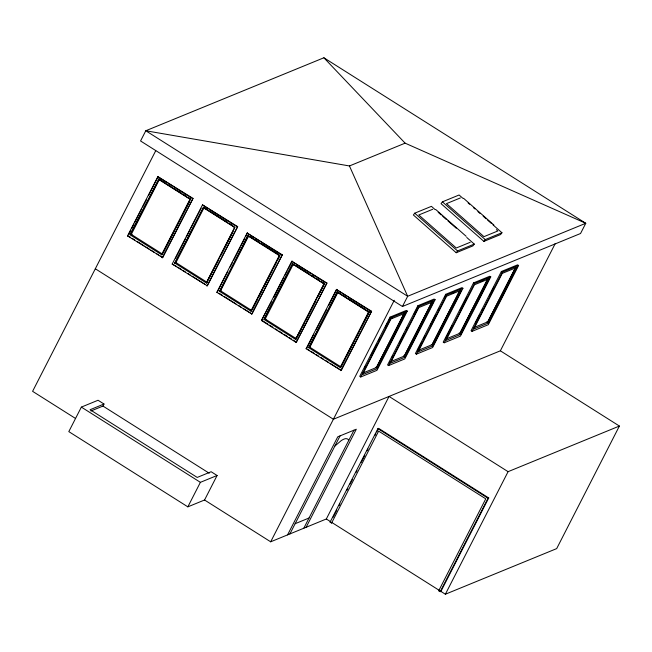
<?xml version="1.0" encoding="UTF-8"?>
<svg xmlns="http://www.w3.org/2000/svg" width="652" height="652" viewBox="0 0 652 652"><rect width="100%" height="100%" fill="white"/><g stroke="black" fill="none" stroke-linecap="round" stroke-linejoin="round"><path stroke-width="0.98" d="M155.73 150.718L32.6 391.33L75.575 418.494M127.539 235.877L157.849 176.643L193.033 198.395L162.715 257.63L127.539 235.877L130.539 237.295M128.46 234.793L130.759 230.303M131.671 228.51L133.97 224.019M134.891 222.226L141.777 208.762M142.698 206.969L146.374 199.789M148.664 195.298L158.314 176.456M130.066 234.777L159.015 178.925L130.066 234.777L161.81 254.842L162.535 254.141L130.791 234.076M161.778 253.416L162.038 253.824L190.001 199.186L159.251 179.748L131.288 234.394L132.022 234.606M81.353 407.101L68.81 431.616L187.849 506.848L204.549 500.002L217.092 475.495L211.134 471.73L197.222 477.435L90.09 409.725L104.002 404.02L98.053 400.255L81.353 407.101L200.392 482.333L217.092 475.495M161.81 254.842L190.759 198.99L188.183 197.36M163 253.237L175.029 229.732M175.958 227.923L189.373 201.704M162.258 257.825L193.033 198.395M172.177 264.093L202.487 204.858L237.67 226.611L207.36 285.845L172.177 264.093L176.024 266.04M175.396 258.518L185.502 238.771M186.415 236.978L190.091 229.797M191.012 228.004L201.118 208.257M218.746 259.749L206.448 283.049L174.712 262.992L203.652 207.14L174.907 263.31M206.415 281.631L206.684 282.039L234.638 227.401L203.889 207.964L175.926 262.601L176.659 262.821M90.897 411.005L102.959 406.066L104.002 404.02M206.448 283.049L234.932 227.393L203.188 207.328M221.052 255.225L233.082 231.721M206.896 286.032L237.67 226.611M216.814 292.308L247.124 233.066L282.308 254.826L251.998 314.06L216.814 292.308L217.279 292.112M217.735 291.216L227.841 271.476M230.14 266.986L232.438 262.495M233.351 260.702L240.246 247.238M241.158 245.445L244.834 238.265M245.755 236.472L247.589 232.878M248.298 235.356L219.553 291.525L247.833 235.543L280.034 255.413L277.728 259.936M251.053 309.847L251.322 310.254L279.284 255.608L248.526 236.179L220.572 290.816L221.297 291.036M251.093 311.265L251.819 310.564L220.074 290.507L219.349 291.208L251.093 311.265L279.578 255.608M252.275 309.659L257.833 298.812M258.754 297.002L262.454 289.773M263.384 287.964L272.169 270.784M273.098 268.974L276.798 261.745M251.533 314.248L282.308 254.826M261.452 320.515L291.77 261.281L326.945 283.033L296.171 342.463L261.452 320.515L271.558 301.485M273.856 296.994L283.962 277.247M284.883 275.454L287.182 270.963M288.094 269.17L292.226 261.093M263.987 319.415L292.471 263.758L324.215 283.816L295.731 339.48L263.987 319.415L292.935 263.563M295.698 338.054L295.959 338.461L323.922 283.824L293.172 264.386L265.209 319.032L265.935 319.252M187.849 506.848L200.392 482.333M295.731 339.48L301.542 328.836M302.471 327.027L304.786 322.504M305.707 320.694L315.886 300.808M318.2 296.285L319.121 294.476M320.05 292.666L324.215 284.533M296.171 342.463L326.945 283.033M306.09 348.73L336.408 289.496L371.591 311.248L341.273 370.483L306.09 348.73L306.554 348.543M307.019 347.646L313.905 334.183M316.204 329.692L326.302 309.945M328.6 305.462L336.872 289.309M308.624 347.63L309.35 346.929L341.094 366.994L340.368 367.695L308.624 347.63L337.108 291.966L340.148 293.408M309.35 346.929L337.573 291.778M340.336 366.269L340.597 366.677L368.559 312.039L337.809 292.601L309.847 347.239L310.572 347.459M340.368 367.695L369.317 311.843L367.598 310.76M341.558 366.09L345.258 358.853M346.179 357.043L354.973 339.871M355.902 338.062L359.602 330.825M360.523 329.015L369.317 311.843M340.809 370.678L371.591 311.248M204.5 499.97L270.678 541.804L394.264 300.287M390.051 317.116L359.741 376.359L360.727 376.978L376.962 370.328L407.272 311.094L406.286 310.466L390.051 317.116L391.045 317.744L407.272 311.094M364.517 368.095L365.438 366.285M370.996 355.438L373.303 350.915M374.232 349.105L376.546 344.582M378.861 340.067L379.782 338.258M385.332 327.41L387.647 322.887M388.576 321.077L389.497 319.268M386.726 325.055L387.638 323.262M360.727 376.978L391.045 317.744M402.447 306.489L407.671 296.277L585.773 223.286L323.889 57.775L145.787 130.759L140.563 140.971L402.447 306.489L580.549 233.506L585.773 223.286L405.112 143.155L323.889 57.775M287.581 534.876L337.752 436.824L356.31 429.22L306.13 527.272M289.904 533.923L340.075 435.878M404.313 312.887L376.351 367.532L375.617 367.312M362.871 373.05L376.579 367.435L404.802 312.284M381.485 358.934L382.398 357.141M388.372 345.47L390.206 341.876M392.504 337.394L394.802 332.903M401.689 319.439L404.444 314.06M377.312 368.576L405.797 312.911L390.955 318.991L362.471 374.655L377.312 368.576L376.579 367.435M303.816 528.218L353.987 430.173M417.875 305.715L387.565 364.949L388.559 365.576L404.794 358.926L435.104 299.692L434.11 299.064L417.875 305.715L418.869 306.342L435.104 299.692M391.885 357.589L392.806 355.78M399.749 342.218L403.914 334.085M406.22 329.562L407.15 327.752M414.085 314.191L417.793 306.962M401.713 338.73L402.634 336.937M388.559 365.576L418.869 306.342M432.137 301.485L404.175 356.122L403.449 355.91M389.798 362.015L404.411 356.033L432.17 301.786M407.476 351.118L409.766 346.628M418.494 329.578L422.17 322.398M425.846 315.218L426.767 313.425M405.137 357.166L433.621 301.509L418.78 307.589L390.295 363.254L405.137 357.166L404.411 356.033M270.678 541.804L326.334 518.992L389.048 396.432L508.087 471.673L619.4 426.049L500.361 350.817L333.392 419.244L95.314 268.771M445.707 294.313L415.397 353.547L416.383 354.175L432.618 347.524L462.928 288.282L461.942 287.654L445.707 294.313L446.702 294.94L462.928 288.282M417.859 349.806L421.559 342.569M423.873 338.054L424.802 336.245M430.353 325.397L431.274 323.588M432.203 321.778L435.903 314.541M438.217 310.026L439.138 308.217M444.697 297.369L445.618 295.56M330.099 522.097L377.924 428.649L378.616 428.364L488.731 497.957L440.907 591.405L440.214 591.69L438.723 590.753L485.756 498.829L378.625 431.119L331.591 523.043L330.099 522.097L330.8 521.812M416.383 354.175L446.702 294.94M333.099 517.321L336.774 510.133M339.073 505.642L339.994 503.841M346.888 490.361L347.809 488.568M350.108 484.077L352.406 479.579M356.09 472.39L357.003 470.597M361.143 462.512L364.827 455.324M367.125 450.825L368.038 449.032M374.941 435.552L375.862 433.751M376.774 431.958L378.616 428.364M418.128 351.844L446.612 296.187L461.453 290.099L432.969 345.764L418.128 351.844L417.63 350.613M459.97 290.083L432.007 344.721L431.282 344.5M418.527 350.246L432.235 344.623L460.459 289.472M434.843 340.613L437.142 336.122M440.809 328.942L441.73 327.149M447.704 315.478L449.538 311.892M451.836 307.402L454.134 302.919M473.531 282.903L443.221 342.145L444.216 342.773L460.451 336.114L490.76 276.88L489.766 276.252L473.531 282.903L474.526 283.53L490.76 276.88M445.691 338.404L448.926 332.072M449.847 330.262L452.162 325.739M460.027 310.376L463.27 304.044M464.191 302.235L466.506 297.711M461.037 308.755L461.958 306.962M444.216 342.773L474.526 283.53M487.794 278.673L459.831 333.319L459.106 333.099M459.546 334.24L487.826 278.974M462.667 329.211L465.887 322.927M466.808 321.126L469.098 316.644M477.826 299.586L481.502 292.406M485.178 285.226L486.09 283.433M460.793 334.362L489.277 278.697L474.436 284.777L445.952 340.442L460.793 334.362L460.067 333.221L446.351 338.844M501.364 271.501L471.054 330.735L472.04 331.363L488.275 324.712L518.584 265.478L517.598 264.851L501.364 271.501L502.358 272.128L518.584 265.478M475.365 323.384L476.294 321.575M477.215 319.765L479.53 315.242M481.844 310.719L482.765 308.918M489.709 295.356L490.63 293.547M491.559 291.737L493.874 287.214M476.033 322.43L476.954 320.637M472.04 331.363L502.358 272.128M515.626 267.271L487.663 321.917L486.938 321.697M474.183 327.434L487.892 321.819L515.65 267.573M492.333 314.215L496.465 306.138M500.141 298.958L501.062 297.157M507.036 285.495L508.87 281.9M511.168 277.418L513.466 272.927M488.625 322.952L517.109 267.296L502.268 273.375L473.784 329.04L488.625 322.952L487.892 321.819M500.361 350.817L555.235 243.579M440.214 591.69L488.03 498.242L488.731 497.957M331.591 523.043L332.284 522.757L445.373 594.225L508.087 471.673M619.4 426.049L556.686 548.609L445.373 594.225M435.177 209.659L431.42 206.342L414.721 213.188L413.368 214.997L456.213 252.74L472.904 245.894L474.265 244.092L466.75 237.467M462.863 198.314L459.106 194.997L442.406 201.843L441.045 203.652L483.89 241.395L500.589 234.549L501.95 232.748L492.928 224.801M456.213 252.74L457.565 250.93L474.265 244.092M483.89 241.395L485.251 239.586L501.95 232.748M334.843 446.09L341.208 440.622A37.245 9.47 -57.7 0 1 346.106 438.617L347.744 439.032L348.763 440.385M174.712 262.992L175.437 262.291L207.173 282.349M349.448 165.958L407.671 296.277L145.787 130.759L349.448 165.958L405.112 143.155M432.708 209.276L418.796 214.973L456.278 248.004L470.198 242.299M460.393 197.931L446.473 203.628L483.963 236.66L497.875 230.955L496.376 229.634M389.929 318.779L392.626 317.679M451.877 293.392L454.574 292.292M480.606 281.623L483.303 280.515M295.128 523.711L309.04 518.006M438.723 590.753L439.415 590.467M189.479 199.284L190.001 199.186M234.117 227.499L234.638 227.401M278.754 255.714L279.284 255.608M323.392 283.93L323.922 283.824M368.038 312.137L368.559 312.039M157.849 176.643L192.568 198.583M202.487 204.858L237.206 226.798M247.124 233.066L281.843 255.013M291.77 261.281L326.489 283.229M336.408 289.496L371.127 311.436M159.87 179.471L165.877 183.261M168.452 184.891L171.028 186.521M173.603 188.143L176.179 189.773M177.89 190.857L181.321 193.025M183.041 194.109L186.472 196.276M204.516 207.678L207.083 209.308M209.659 210.938L227.678 222.324M229.39 223.408L232.821 225.576M250.009 236.44L253.441 238.608M255.16 239.691L258.591 241.859M261.167 243.481L278.322 254.329M296.367 265.731L309.235 273.864M311.811 275.494L314.378 277.124M316.098 278.208L319.529 280.376M321.249 281.46L324.68 283.628M342.724 295.03L345.291 296.66M347.866 298.282L365.886 309.676M158.55 179.113L190.294 199.178M337.108 291.966L368.853 312.031M264.712 318.714L296.456 338.779M132.234 238.363L134.777 239.969M137.311 241.574L144.092 245.861M145.779 246.929L149.169 249.072M150.865 250.14L154.247 252.283M156.79 253.889L158.485 254.956M160.18 256.024L162.715 257.63M177.719 267.116L181.109 269.252M182.796 270.327L185.339 271.933M187.882 273.538L190.425 275.144M192.112 276.212L204.818 284.239M218.974 293.188L222.356 295.323M224.052 296.399L235.91 303.889M238.445 305.495L240.987 307.1M243.53 308.706L250.303 312.993M261.917 320.328L267.842 324.077M269.537 325.144L272.927 327.288M275.47 328.893L277.157 329.961M278.852 331.037L282.243 333.172M283.938 334.248L287.32 336.383M289.015 337.459L291.558 339.064M293.245 340.132L296.636 342.276M307.402 349.081L309.097 350.148M310.792 351.216L314.174 353.36M315.87 354.427L318.412 356.033M320.955 357.638L323.49 359.244M325.185 360.32L328.575 362.455M330.271 363.531L341.273 370.483M377.924 428.649L488.03 498.242M326.334 518.992L330.613 521.698M102.959 406.066L209.235 473.23M463.523 198.257L493.874 224.989M468.12 202.943L469.627 204.272M473.385 207.58L474.884 208.909M477.892 211.558L480.149 213.538M483.156 216.187L486.164 218.836M487.663 220.164L491.421 223.473M442.406 201.843L485.251 239.586M435.846 209.602L466.188 236.334M438.185 212.307L441.192 214.956M442.692 216.277L446.449 219.585M447.957 220.914L456.221 228.2M414.721 213.188L457.565 250.93M432.235 344.623L432.969 345.764M337.809 292.601L338.274 293.335M293.172 264.386L293.636 265.12M248.526 236.179L248.999 236.904M203.889 207.964L204.353 208.689M159.251 179.748L159.716 180.482"/></g></svg>
